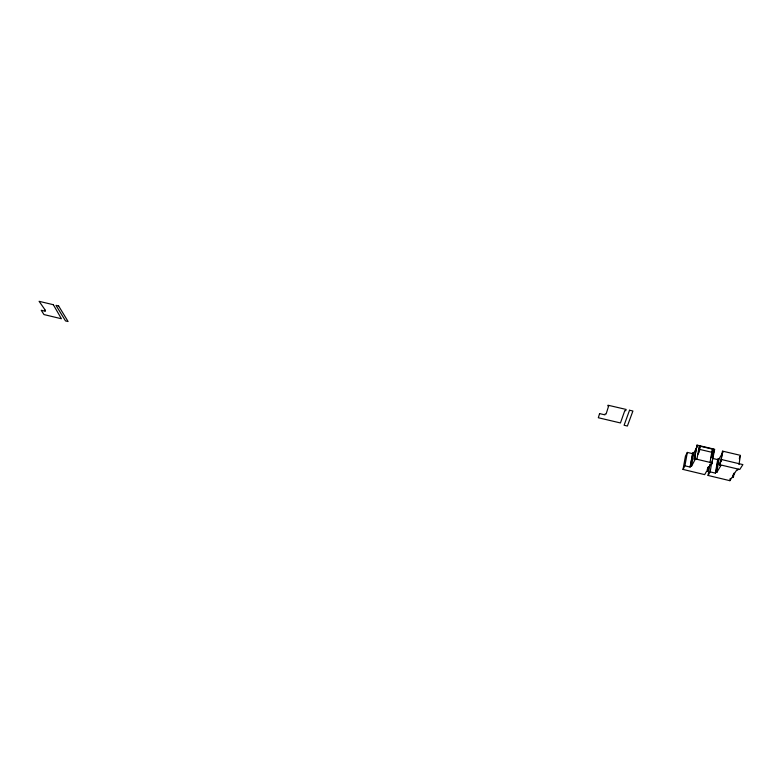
<?xml version="1.0" encoding="UTF-8"?>
<svg xmlns="http://www.w3.org/2000/svg" width="782" height="782" viewBox="0 0 782 782"><rect width="100%" height="100%" fill="white"/><g stroke="black" fill="none" stroke-linecap="round" stroke-linejoin="round"><path stroke-width="1.17" d="M739.342 458.79L739.713 456.502M738.98 464.528L740.437 455.349L722.636 451.146L720.017 465.427L720.857 465.622L716.781 472.436L715.95 472.23L715.413 473.13L710.154 471.869L708.062 475.446L729.88 480.686L732.011 477.343L732.842 477.538L733.545 476.443L734.093 473.051M732.842 477.538L733.389 474.146M729.88 480.686L730.241 478.437M715.413 473.13L717.681 459.62L718.218 458.702L719.049 458.897L723.135 451.928L722.304 451.732M715.95 472.23L718.218 458.702M716.781 472.436L719.049 458.897M720.926 461.429L722.636 451.146M697.016 446.893L693.839 452.915L693.018 452.729L692.529 453.648L687.339 452.416L685.452 456.102L683.028 469.425L704.67 474.625L706.615 471.253L707.436 471.448L708.209 466.962M707.436 471.448L708.648 466.971M710.036 462.397L712.177 449.865M708.062 475.446L709.978 464.273M713.419 449.337L711.767 452.27L698.697 449.171L700.261 446.239L713.419 449.337L712.461 454.928L710.818 457.822M710.154 471.869L711.688 462.876M708.072 470.344L707.251 470.148L710.858 463.882L711.698 464.088L712.275 460.676M712.852 457.265L713.243 454.987M713.634 452.71L714.015 450.442M711.698 464.088L714.68 449.269L697.026 445.105L694.299 459.298L695.13 459.493L695.54 457.226M707.251 470.148L707.632 467.9M696.918 459.269L699.323 445.652M700.261 446.239L699.284 451.8L697.72 454.713M694.299 459.298L697.026 445.105M683.028 469.425L684.915 465.818L690.135 467.069L692.529 453.648M690.135 467.069L693.018 452.729M690.614 466.17L691.444 466.365L693.839 452.915M684.915 465.818L687.339 452.416M691.444 466.365L695.13 459.493M720.017 465.427L720.359 464.85M738.247 469.112L737.524 470.246L736.683 470.041L732.714 476.248L733.545 476.443M696.713 445.691L697.544 445.887M712.451 458.379L717.681 459.62M694.602 458.721L712.353 462.944M599.589 413.6L598.318 417.744L620.449 422.954L624.818 410.56L625.678 410.765L626.147 409.445L607.985 405.213L607.77 405.878L608.631 406.073L606.099 414.001L605.258 413.805L604.926 414.851L599.589 413.6M629.53 410.237L624.095 425.252L627.379 426.034L632.912 411.019L629.53 410.237M721.727 459.581L718.805 464.488L739.752 469.474L742.9 464.606L721.727 459.581M53.323 304.706L39.1 301.314L45.395 310.346L44.73 310.19L45.415 311.265L41.221 310.258L43.978 314.569L61.416 318.753L53.323 304.706M58.621 305.967L55.972 305.332L65.512 320.913L68.102 321.539L58.621 305.967"/></g></svg>
